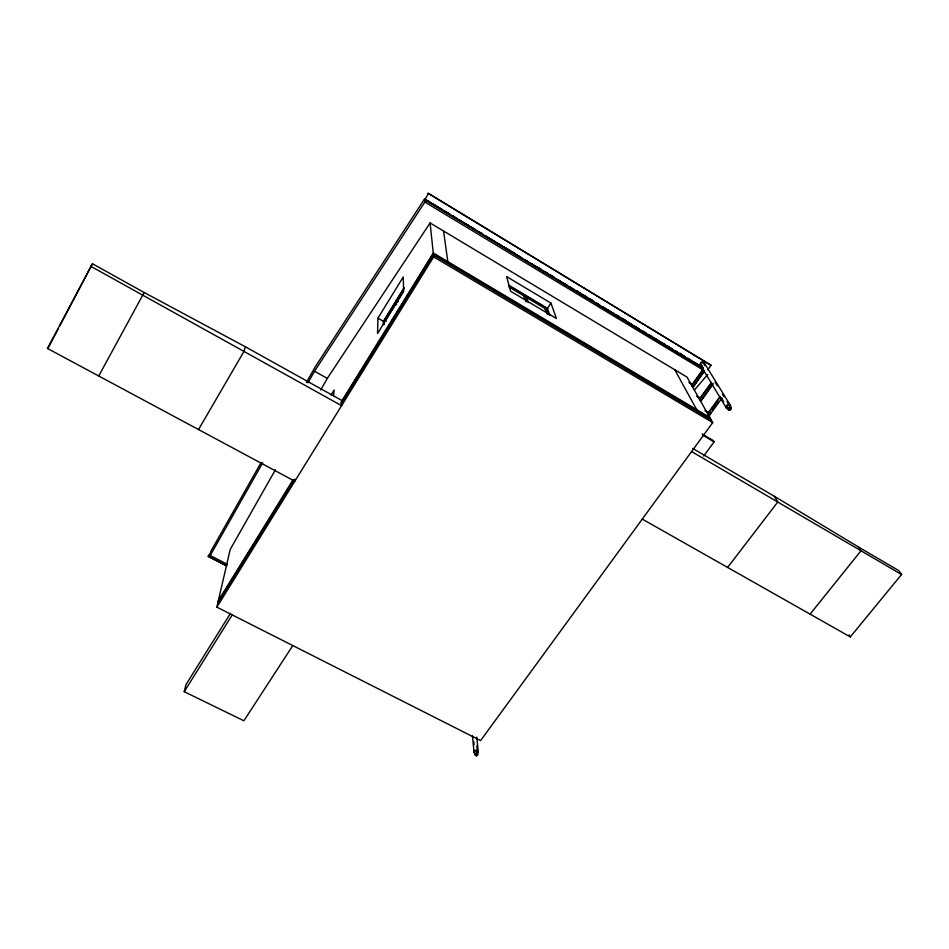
<?xml version="1.0" encoding="UTF-8"?>
<svg xmlns="http://www.w3.org/2000/svg" width="949" height="949" viewBox="0 0 949 949"><rect width="100%" height="100%" fill="white"/><g stroke="black" fill="none" stroke-linecap="round" stroke-linejoin="round"><path stroke-width="1.42" d="M384.226 324.688L384.286 320.371L395.543 302.09L395.579 304.878M383.349 324.712L383.396 321.308L404.025 287.82M377.951 318.164L377.524 333.562L403.657 291.165L403.242 276.966L377.951 318.164L384.131 321.735M333.538 395.662L334.131 390.027L331.059 395.021M320.738 389.968L327.31 378.39L430.087 222.944L687.029 377.109L712.723 422.613L480.597 740.588L216.87 607.146L230.18 549.483L275.459 469.719M292.79 645.557L243.893 720.777L184.225 691.691L185.968 684.632L230.477 613.351M211.2 551.535L211.544 550.373M227.321 564.299L210.227 555.485L211.674 549.874L261.224 462.305M294.807 481.238L47.45 348.461L92.444 263.727L144.177 292.506L245.34 346.765L243.964 351.415L198.531 429.553M49.467 345.543L58.34 328.662M59.704 326.065L92.444 263.727M98.732 375.982L144.177 292.506M306.397 382.471L315.139 367.014L424.559 198.97L428.355 201.271M210.227 555.485L262.743 462.721M307.962 382.838L314.522 371.237L424.855 202.054L424.559 198.97M208.555 555.284L208.27 556.411L226.657 565.924M429.731 202.161L424.583 199.243L449.873 214.545M428.153 193.359L711.05 365.306L428.236 193.216M211.271 551.416L208.27 556.411L226.752 565.723M428.307 193.774L424.642 199.859L703.339 368.461M396.504 304.783L396.457 300.619L404.037 288.306M385.199 320.892L396.457 302.624M397.358 301.153L403.432 291.307M218.377 600.622L293.122 479.719M341.142 402.044L433.266 253.015L709.816 417.453M218.08 601.915L293.466 480.004M340.869 403.349L433.349 253.786L710.398 418.473M217.629 603.872L294.771 479.162M341.521 403.586L433.468 254.937L711.264 420.027M216.87 607.146L433.681 256.882L430.087 222.944M184.225 691.691L232.232 614.916M523.682 297.001L524.833 295.234L508.545 285.519M545.023 309.742L546.185 307.986L526.304 296.124L528.273 302.577M547.015 309.066L550.942 303.111L506.6 276.574L510.598 291.224L556.422 318.532L550.942 303.111M47.45 348.461L48.802 346.515M692.212 384.357L703.268 368.924M703.506 369.303L691.584 385.946L693.221 386.919L704.288 371.486M704.051 371.106L693.221 386.919M707.918 369.671L711.015 365.258M699.994 398.248L711.477 382.317M699.401 399.802L711.726 382.732M712.331 384.464L701.074 400.798L713.399 383.74M708.239 412.803L720.066 396.516M720.327 396.943L707.634 414.405L709.354 415.425L722.047 397.975M710.801 412.661L709.354 415.425M712.485 410.336L718.405 402.198M703.684 456.042L714.075 441.89L713.399 440.656L702.165 433.966M727.61 567.431L777.753 502.021L774.348 496.291L692.723 448.438M810.09 614.145L860.992 550.764L858.43 546.968L774.348 496.291M642.283 519.103L850.304 636.921L901.55 574.513L898.798 570.622L858.43 546.968M694.336 390.11L707.74 374.452M90.641 266.218L341.581 405.662L342.031 400.597L245.34 346.765M314.522 371.237L327.464 378.473M384.286 320.371L386.101 321.414M396.457 300.619L398.272 301.687M691.596 451.57L901.55 574.513M705.107 410.573L708.678 412.981L705.356 411M433.681 256.882L712.723 422.613M697.657 396.492L700.172 397.999M696.637 396.148L700.409 398.414M508.415 285.044L547.478 308.354L549.922 315.471M509.222 287.156L524.251 296.124L525.96 301.806M525.734 297.001L545.604 308.864L547.395 314.155M702.829 435.188L714.075 441.89M689.887 382.72L692.568 384.582L688.879 382.376M432.163 203.572L442.305 209.693M444.844 211.224L448.652 213.525M452.151 215.589L454.986 217.357M458.794 219.646L461.321 221.176M463.859 222.707L468.936 225.779L458.818 219.753M471.475 227.309L475.271 229.599M479.079 231.9L481.618 233.43M504.441 247.215L508.237 249.516M512.045 251.817L514.583 253.347L504.346 247.309M538.676 267.891L541.203 269.421M545.011 271.722L547.549 273.253M550.088 274.783L553.884 277.084M576.707 290.868L580.515 293.158M584.323 295.459L586.85 296.99M590.658 299.291L593.196 300.821M617.289 315.376L619.827 316.907M622.354 318.437L626.162 320.726M680.148 353.562L681.097 354.131L680.587 353.265M424.855 202.054L703.636 370.276M432.258 203.691L442.376 209.812M444.903 211.342L449.968 214.403M452.495 215.933L456.291 218.223M471.463 227.416L475.259 229.705M479.055 232.007L481.582 233.537M485.378 235.827L495.497 241.948M498.023 243.478L501.819 245.779M516.991 254.961L520.787 257.262M524.583 259.552L528.379 261.853M530.906 263.383L541.025 269.504M543.552 271.034L547.348 273.324M549.874 274.866L553.67 277.155M557.466 279.457L559.993 280.987M562.532 282.517L567.585 285.578M570.112 287.108L573.908 289.398M576.434 290.928L586.553 297.049M589.08 298.579L592.876 300.88M596.672 303.182L599.199 304.712M602.995 307.002L613.113 313.123M615.64 314.653L619.436 316.954M621.963 318.484L632.081 324.605M634.62 326.136L638.404 328.437M642.2 330.727L645.996 333.028M648.523 334.558L658.642 340.679M661.168 342.209L664.964 344.499M667.503 346.029L671.287 348.33M675.083 350.632L677.61 352.162M680.148 353.692L685.202 356.753M687.728 358.283L691.524 360.573M694.051 362.103L702.912 367.465M452.4 216.075L476.434 230.619M478.96 232.149L482.756 234.45M485.283 235.981L521.962 258.164M524.489 259.694L528.285 261.995M530.811 263.525L554.845 278.069M557.371 279.599L567.49 285.72M570.017 287.25L594.05 301.782M596.577 303.324L600.373 305.614M602.9 307.144L639.579 329.339M642.105 330.869L645.901 333.158M648.428 334.689L672.461 349.232M674.988 350.762L685.107 356.883M687.634 358.414L702.818 367.595L701.394 364.985A1.4 1.269 -30.6 0 0 701.762 365.187M702.13 367.512L424.678 199.088M703.067 362.791L703.268 362.945A1.4 1.269 -30.6 0 0 702.64 362.66M704.182 362.72L730.457 405.496M703.494 363.17L705.036 365.697M715.06 382.056L717.385 385.84M722.474 394.226L723.992 396.706M727.041 401.688L730.849 407.904M721.299 397.833L723.601 401.617M700.481 365.187L726.436 408.141M849.082 634.845L850.304 636.921M674.775 369.754L696.685 409.648M546.185 307.986L548.427 314.582M524.833 295.234L526.541 300.904M443.563 231.022L447.821 261.675M476.801 737.136L478.225 751.81M476.825 745.831L477.157 748.915M477.394 751.691L477.679 754.621A1.305 1.103 -5 0 1 475.746 755.677A1.305 1.103 -5 0 1 475.686 753.767A2.123 1.779 -5 0 1 474.239 751.11A2.123 1.779 -5 0 1 477.655 750.659A2.123 1.779 -5 0 1 476.967 753.518M473.812 741.703L474.085 744.645M472.495 735.878L473.99 752.023M475.022 752.593A1.34 1.127 -5 0 1 475.33 751.015A1.34 1.127 -5 0 1 477.193 751.228A1.34 1.127 -5 0 1 476.884 752.806M475.686 753.767A1.305 1.103 -5 0 1 477.679 754.621M728.346 409.031A2.408 2.159 -28.7 0 1 726.163 406.492A2.408 2.159 -28.7 0 1 729.449 404.737A2.408 2.159 -28.7 0 1 730.35 407.963M701.833 365.994A2.218 2.017 -30.6 0 1 700.196 363.787A2.218 2.017 -30.6 0 1 702.557 361.877A2.218 2.017 -30.6 0 1 704.502 363.847M701.394 363.076A1.4 1.269 -30.6 0 1 701.857 362.767M475.271 754.562C477.11 758.026 478.225 751.632 475.271 754.562M728.191 408.212A1.518 1.364 -28.7 0 0 729.84 406.219A1.518 1.364 -28.7 0 0 727.314 406.03A1.518 1.364 -28.7 0 0 728.191 408.212M729.354 410.087A1.483 1.329 -28.7 0 0 730.979 408.141A1.483 1.329 -28.7 0 0 728.5 407.94A1.483 1.329 -28.7 0 0 729.354 410.087M729.39 409.885A1.269 1.127 -28.7 0 0 730.766 408.224A1.269 1.127 -28.7 0 0 728.666 408.058A1.269 1.127 -28.7 0 0 729.39 409.885"/></g></svg>
